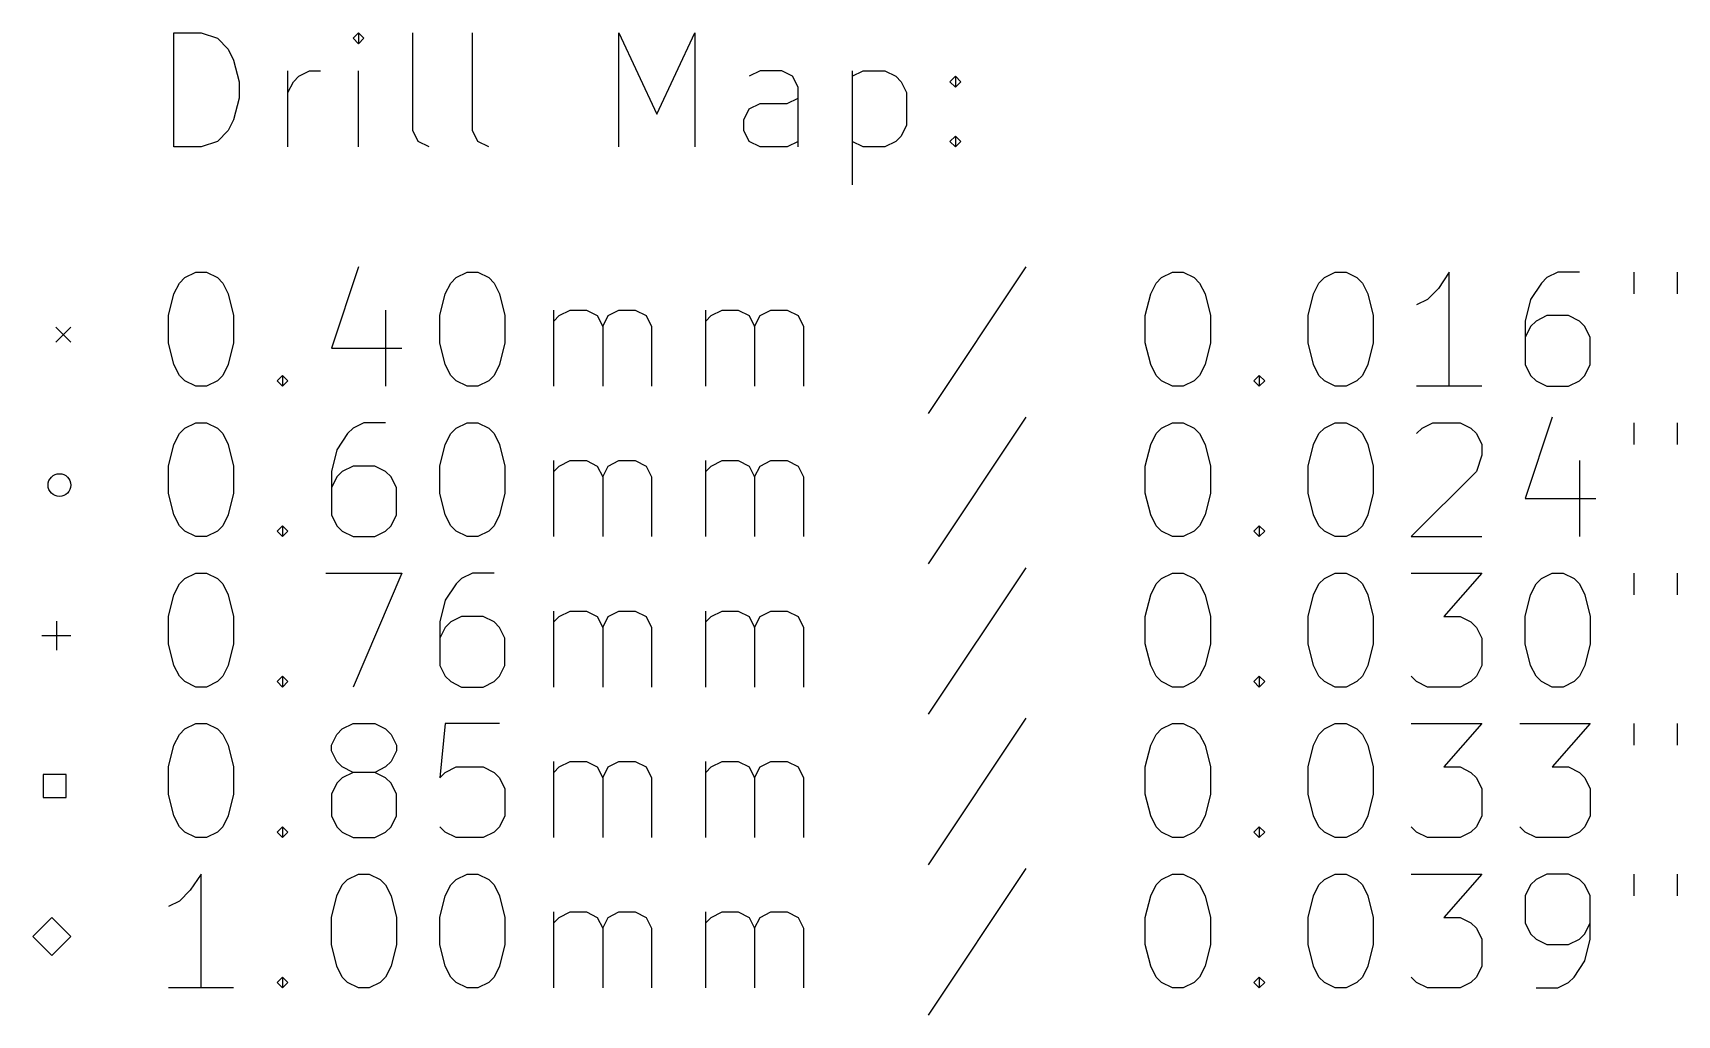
# Model space of a CAD drawing. Extents: x -1 to 215, y -141 to -2.
# Drawn here: x -1 to 42.29, y -27.51 to -1.66 of the extents above; entities that cross this region are included whole.
import ezdxf

# ---------------------------------------------------------------- set-up
doc = ezdxf.new("R2010")
doc.units = 0
doc.header["$MEASUREMENT"] = 0
doc.layers.add('BLACK', color=7, linetype='CONTINUOUS')

msp = doc.modelspace()

# ---------------------------------------------------------------- linework, layer by layer
at = {"layer": 'Black'}
for p, q in [((2.71429, -4.65714), (2.71429, -1.65714)), ((2.71429, -1.65714), (3.42857, -1.65714)), ((3.42857, -1.65714), (3.85714, -1.8)), ((7.57143, -1.65714), (7.42857, -1.8)), ((7.71429, -1.8), (7.57143, -1.65714)), ((7.57143, -1.65714), (7.57143, -1.94286)), ((9, -4.22857), (9, -1.65714)), ((10.5714, -4.22857), (10.5714, -1.65714)), ((14.4286, -4.65714), (14.4286, -1.65714)), ((14.4286, -1.65714), (15.4286, -3.8)), ((15.4286, -3.8), (16.4286, -1.65714)), ((16.4286, -1.65714), (16.4286, -4.65714)), ((3.85714, -1.8), (4.14286, -2.08571)), ((4.14286, -2.08571), (4.28571, -2.37143)), ((7.42857, -1.8), (7.57143, -1.94286)), ((7.57143, -1.94286), (7.71429, -1.8)), ((4.28571, -2.37143), (4.42857, -2.94286)), ((4.42857, -2.94286), (4.42857, -3.37143)), ((5.71429, -4.65714), (5.71429, -2.65714)), ((5.71429, -3.22857), (5.85714, -2.94286)), ((5.85714, -2.94286), (6, -2.8)), ((6, -2.8), (6.28571, -2.65714)), ((6.28571, -2.65714), (6.57143, -2.65714)), ((7.57143, -4.65714), (7.57143, -2.65714)), ((18.1429, -2.65714), (17.8571, -2.8)), ((18.7143, -2.65714), (18.1429, -2.65714)), ((19, -2.8), (18.7143, -2.65714)), ((19.1429, -3.08571), (19, -2.8)), ((20.5714, -2.65714), (20.5714, -5.65714)), ((20.5714, -2.8), (20.8571, -2.65714)), ((20.8571, -2.65714), (21.4286, -2.65714)), ((21.4286, -2.65714), (21.7143, -2.8)), ((21.7143, -2.8), (21.8571, -2.94286)), ((21.8571, -2.94286), (22, -3.22857)), ((23.1429, -2.94286), (23.2857, -2.8)), ((23.2857, -3.08571), (23.1429, -2.94286)), ((23.2857, -2.8), (23.4286, -2.94286)), ((23.2857, -2.8), (23.2857, -3.08571)), ((23.4286, -2.94286), (23.2857, -3.08571)), ((4.42857, -3.37143), (4.28571, -3.94286)), ((18.8571, -3.51429), (19.1429, -3.37143)), ((19.1429, -4.65714), (19.1429, -3.08571)), ((22, -3.22857), (22, -4.08571)), ((17.7143, -3.94286), (17.8571, -3.65714)), ((17.8571, -3.65714), (18.1429, -3.51429)), ((18.1429, -3.51429), (18.8571, -3.51429)), ((4.14286, -4.22857), (3.85714, -4.51429)), ((4.28571, -3.94286), (4.14286, -4.22857)), ((9.14286, -4.51429), (9, -4.22857)), ((10.7143, -4.51429), (10.5714, -4.22857)), ((17.7143, -4.22857), (17.7143, -3.94286)), ((17.8571, -4.51429), (17.7143, -4.22857)), ((22, -4.08571), (21.8571, -4.37143)), ((3.42857, -4.65714), (2.71429, -4.65714)), ((3.85714, -4.51429), (3.42857, -4.65714)), ((9.42857, -4.65714), (9.14286, -4.51429)), ((11, -4.65714), (10.7143, -4.51429)), ((18.1429, -4.65714), (17.8571, -4.51429)), ((18.8571, -4.65714), (18.1429, -4.65714)), ((19.1429, -4.51429), (18.8571, -4.65714)), ((20.8571, -4.65714), (20.5714, -4.51429)), ((21.4286, -4.65714), (20.8571, -4.65714)), ((21.7143, -4.51429), (21.4286, -4.65714)), ((21.8571, -4.37143), (21.7143, -4.51429)), ((23.1429, -4.51429), (23.2857, -4.37143)), ((23.2857, -4.65714), (23.1429, -4.51429)), ((23.2857, -4.37143), (23.4286, -4.51429)), ((23.2857, -4.37143), (23.2857, -4.65714)), ((23.4286, -4.51429), (23.2857, -4.65714)), ((2.85714, -8.24286), (3, -8.1)), ((3, -8.1), (3.28571, -7.95714)), ((3.28571, -7.95714), (3.57143, -7.95714)), ((3.57143, -7.95714), (3.85714, -8.1)), ((3.85714, -8.1), (4, -8.24286)), ((7.57143, -7.81429), (6.85714, -9.95714)), ((10, -8.24286), (10.1429, -8.1)), ((10.1429, -8.1), (10.4286, -7.95714)), ((10.4286, -7.95714), (10.7143, -7.95714)), ((10.7143, -7.95714), (11, -8.1)), ((11, -8.1), (11.1429, -8.24286)), ((25.1429, -7.81429), (22.5714, -11.6714)), ((28.5714, -8.24286), (28.7143, -8.1)), ((28.7143, -8.1), (29, -7.95714)), ((29, -7.95714), (29.2857, -7.95714)), ((29.2857, -7.95714), (29.5714, -8.1)), ((29.5714, -8.1), (29.7143, -8.24286)), ((32.8571, -8.24286), (33, -8.1)), ((33, -8.1), (33.2857, -7.95714)), ((33.2857, -7.95714), (33.5714, -7.95714)), ((33.5714, -7.95714), (33.8571, -8.1)), ((33.8571, -8.1), (34, -8.24286)), ((36.2857, -7.95714), (36, -8.38571)), ((36.2857, -10.9571), (36.2857, -7.95714)), ((38.8571, -8.1), (38.7143, -8.24286)), ((39.1429, -7.95714), (38.8571, -8.1)), ((39.7143, -7.95714), (39.1429, -7.95714)), ((41.1429, -7.95714), (41.1429, -8.52857)), ((42.2857, -7.95714), (42.2857, -8.52857)), ((2.57143, -9.1), (2.71429, -8.52857)), ((2.71429, -8.52857), (2.85714, -8.24286)), ((4, -8.24286), (4.14286, -8.52857)), ((4.14286, -8.52857), (4.28571, -9.1)), ((9.71429, -9.1), (9.85714, -8.52857)), ((9.85714, -8.52857), (10, -8.24286)), ((11.1429, -8.24286), (11.2857, -8.52857)), ((11.2857, -8.52857), (11.4286, -9.1)), ((28.2857, -9.1), (28.4286, -8.52857)), ((28.4286, -8.52857), (28.5714, -8.24286)), ((29.7143, -8.24286), (29.8571, -8.52857)), ((29.8571, -8.52857), (30, -9.1)), ((32.5714, -9.1), (32.7143, -8.52857)), ((32.7143, -8.52857), (32.8571, -8.24286)), ((34, -8.24286), (34.1429, -8.52857)), ((34.1429, -8.52857), (34.2857, -9.1)), ((36, -8.38571), (35.7143, -8.67143)), ((38.7143, -8.24286), (38.4286, -8.67143)), ((8.28571, -8.95714), (8.28571, -10.9571)), ((12.7143, -10.9571), (12.7143, -8.95714)), ((12.8571, -9.1), (13.1429, -8.95714)), ((13.1429, -8.95714), (13.5714, -8.95714)), ((13.5714, -8.95714), (13.8571, -9.1)), ((14.1429, -9.1), (14.4286, -8.95714)), ((14.4286, -8.95714), (14.8571, -8.95714)), ((14.8571, -8.95714), (15.1429, -9.1)), ((16.7143, -10.9571), (16.7143, -8.95714)), ((16.8571, -9.1), (17.1429, -8.95714)), ((17.1429, -8.95714), (17.5714, -8.95714)), ((17.5714, -8.95714), (17.8571, -9.1)), ((18.1429, -9.1), (18.4286, -8.95714)), ((18.4286, -8.95714), (18.8571, -8.95714)), ((18.8571, -8.95714), (19.1429, -9.1)), ((35.7143, -8.67143), (35.4286, -8.81429)), ((38.4286, -8.67143), (38.2857, -9.24286)), ((-0.4, -9.4), (0, -9.8)), ((0, -9.4), (-0.4, -9.8)), ((2.57143, -9.81429), (2.57143, -9.1)), ((4.28571, -9.1), (4.28571, -9.81429)), ((9.71429, -9.81429), (9.71429, -9.1)), ((11.4286, -9.1), (11.4286, -9.81429)), ((12.7143, -9.24286), (12.8571, -9.1)), ((13.8571, -9.1), (14, -9.38571)), ((14, -9.38571), (14.1429, -9.1)), ((14, -9.38571), (14, -10.9571)), ((15.1429, -9.1), (15.2857, -9.38571)), ((15.2857, -9.38571), (15.2857, -10.9571)), ((16.7143, -9.24286), (16.8571, -9.1)), ((17.8571, -9.1), (18, -9.38571)), ((18, -9.38571), (18.1429, -9.1)), ((18, -9.38571), (18, -10.9571)), ((19.1429, -9.1), (19.2857, -9.38571)), ((19.2857, -9.38571), (19.2857, -10.9571)), ((28.2857, -9.81429), (28.2857, -9.1)), ((30, -9.1), (30, -9.81429)), ((32.5714, -9.81429), (32.5714, -9.1)), ((34.2857, -9.1), (34.2857, -9.81429)), ((38.2857, -9.24286), (38.2857, -10.3857)), ((38.4286, -9.38571), (38.2857, -9.67143)), ((38.5714, -9.24286), (38.4286, -9.38571)), ((38.8571, -9.1), (38.5714, -9.24286)), ((39.4286, -9.1), (38.8571, -9.1)), ((39.7143, -9.24286), (39.4286, -9.1)), ((39.8571, -9.38571), (39.7143, -9.24286)), ((40, -9.67143), (39.8571, -9.38571)), ((2.71429, -10.3857), (2.57143, -9.81429)), ((4.28571, -9.81429), (4.14286, -10.3857)), ((9.85714, -10.3857), (9.71429, -9.81429)), ((11.4286, -9.81429), (11.2857, -10.3857)), ((28.4286, -10.3857), (28.2857, -9.81429)), ((30, -9.81429), (29.8571, -10.3857)), ((32.7143, -10.3857), (32.5714, -9.81429)), ((34.2857, -9.81429), (34.1429, -10.3857)), ((40, -10.3857), (40, -9.67143)), ((2.85714, -10.6714), (2.71429, -10.3857)), ((4.14286, -10.3857), (4, -10.6714)), ((6.85714, -9.95714), (8.71429, -9.95714)), ((10, -10.6714), (9.85714, -10.3857)), ((11.2857, -10.3857), (11.1429, -10.6714)), ((28.5714, -10.6714), (28.4286, -10.3857)), ((29.8571, -10.3857), (29.7143, -10.6714)), ((32.8571, -10.6714), (32.7143, -10.3857)), ((34.1429, -10.3857), (34, -10.6714)), ((38.2857, -10.3857), (38.4286, -10.6714)), ((39.8571, -10.6714), (40, -10.3857)), ((3, -10.8143), (2.85714, -10.6714)), ((3.28571, -10.9571), (3, -10.8143)), ((3.85714, -10.8143), (3.57143, -10.9571)), ((4, -10.6714), (3.85714, -10.8143)), ((5.42857, -10.8143), (5.57143, -10.6714)), ((5.57143, -10.9571), (5.42857, -10.8143)), ((5.57143, -10.6714), (5.71429, -10.8143)), ((5.57143, -10.6714), (5.57143, -10.9571)), ((5.71429, -10.8143), (5.57143, -10.9571)), ((10.1429, -10.8143), (10, -10.6714)), ((10.4286, -10.9571), (10.1429, -10.8143)), ((11, -10.8143), (10.7143, -10.9571)), ((11.1429, -10.6714), (11, -10.8143)), ((28.7143, -10.8143), (28.5714, -10.6714)), ((29, -10.9571), (28.7143, -10.8143)), ((29.5714, -10.8143), (29.2857, -10.9571)), ((29.7143, -10.6714), (29.5714, -10.8143)), ((31.1429, -10.8143), (31.2857, -10.6714)), ((31.2857, -10.9571), (31.1429, -10.8143)), ((31.2857, -10.6714), (31.4286, -10.8143)), ((31.2857, -10.6714), (31.2857, -10.9571)), ((31.4286, -10.8143), (31.2857, -10.9571)), ((33, -10.8143), (32.8571, -10.6714)), ((33.2857, -10.9571), (33, -10.8143)), ((33.8571, -10.8143), (33.5714, -10.9571)), ((34, -10.6714), (33.8571, -10.8143)), ((38.4286, -10.6714), (38.5714, -10.8143)), ((38.5714, -10.8143), (38.8571, -10.9571)), ((39.4286, -10.9571), (39.7143, -10.8143)), ((39.7143, -10.8143), (39.8571, -10.6714)), ((3.57143, -10.9571), (3.28571, -10.9571)), ((10.7143, -10.9571), (10.4286, -10.9571)), ((29.2857, -10.9571), (29, -10.9571)), ((33.5714, -10.9571), (33.2857, -10.9571)), ((37.1429, -10.9571), (35.4286, -10.9571)), ((38.8571, -10.9571), (39.4286, -10.9571)), ((2.85714, -12.2029), (3, -12.06)), ((3, -12.06), (3.28571, -11.9171)), ((3.28571, -11.9171), (3.57143, -11.9171)), ((3.57143, -11.9171), (3.85714, -12.06)), ((3.85714, -12.06), (4, -12.2029)), ((7.42857, -12.06), (7.28571, -12.2029)), ((7.71428, -11.9171), (7.42857, -12.06)), ((8.28571, -11.9171), (7.71428, -11.9171)), ((10, -12.2029), (10.1429, -12.06)), ((10.1429, -12.06), (10.4286, -11.9171)), ((10.4286, -11.9171), (10.7143, -11.9171)), ((10.7143, -11.9171), (11, -12.06)), ((11, -12.06), (11.1429, -12.2029)), ((25.1429, -11.7743), (22.5714, -15.6314)), ((28.5714, -12.2029), (28.7143, -12.06)), ((28.7143, -12.06), (29, -11.9171)), ((29, -11.9171), (29.2857, -11.9171)), ((29.2857, -11.9171), (29.5714, -12.06)), ((29.5714, -12.06), (29.7143, -12.2029)), ((32.8571, -12.2029), (33, -12.06)), ((33, -12.06), (33.2857, -11.9171)), ((33.2857, -11.9171), (33.5714, -11.9171)), ((33.5714, -11.9171), (33.8571, -12.06)), ((33.8571, -12.06), (34, -12.2029)), ((35.4286, -12.2029), (35.5714, -12.06)), ((35.5714, -12.06), (35.8571, -11.9171)), ((35.8571, -11.9171), (36.5714, -11.9171)), ((36.5714, -11.9171), (36.8571, -12.06)), ((36.8571, -12.06), (37, -12.2029)), ((39, -11.7743), (38.2857, -13.9171)), ((41.1429, -11.9171), (41.1429, -12.4886)), ((42.2857, -11.9171), (42.2857, -12.4886)), ((2.57143, -13.06), (2.71429, -12.4886)), ((2.71429, -12.4886), (2.85714, -12.2029)), ((4, -12.2029), (4.14286, -12.4886)), ((4.14286, -12.4886), (4.28571, -13.06)), ((7.28571, -12.2029), (7, -12.6314)), ((9.71429, -13.06), (9.85714, -12.4886)), ((9.85714, -12.4886), (10, -12.2029)), ((11.1429, -12.2029), (11.2857, -12.4886)), ((11.2857, -12.4886), (11.4286, -13.06)), ((28.2857, -13.06), (28.4286, -12.4886)), ((28.4286, -12.4886), (28.5714, -12.2029)), ((29.7143, -12.2029), (29.8571, -12.4886)), ((29.8571, -12.4886), (30, -13.06)), ((32.5714, -13.06), (32.7143, -12.4886)), ((32.7143, -12.4886), (32.8571, -12.2029)), ((34, -12.2029), (34.1429, -12.4886)), ((34.1429, -12.4886), (34.2857, -13.06)), ((37, -12.2029), (37.1429, -12.4886)), ((37.1429, -12.4886), (37.1429, -12.7743)), ((7, -12.6314), (6.85714, -13.2029)), ((12.7143, -14.9171), (12.7143, -12.9171)), ((12.8571, -13.06), (13.1429, -12.9171)), ((13.1429, -12.9171), (13.5714, -12.9171)), ((13.5714, -12.9171), (13.8571, -13.06)), ((14.1429, -13.06), (14.4286, -12.9171)), ((14.4286, -12.9171), (14.8571, -12.9171)), ((14.8571, -12.9171), (15.1429, -13.06)), ((16.7143, -14.9171), (16.7143, -12.9171)), ((16.8571, -13.06), (17.1429, -12.9171)), ((17.1429, -12.9171), (17.5714, -12.9171)), ((17.5714, -12.9171), (17.8571, -13.06)), ((18.1429, -13.06), (18.4286, -12.9171)), ((18.4286, -12.9171), (18.8571, -12.9171)), ((18.8571, -12.9171), (19.1429, -13.06)), ((37.1429, -12.7743), (37, -13.2029)), ((39.7143, -12.9171), (39.7143, -14.9171)), ((2.57143, -13.7743), (2.57143, -13.06)), ((4.28571, -13.06), (4.28571, -13.7743)), ((6.85714, -13.2029), (6.85714, -14.3457)), ((7, -13.3457), (6.85714, -13.6314)), ((7.14286, -13.2029), (7, -13.3457)), ((7.42857, -13.06), (7.14286, -13.2029)), ((8, -13.06), (7.42857, -13.06)), ((8.28571, -13.2029), (8, -13.06)), ((8.42857, -13.3457), (8.28571, -13.2029)), ((8.57143, -13.6314), (8.42857, -13.3457)), ((9.71429, -13.7743), (9.71429, -13.06)), ((11.4286, -13.06), (11.4286, -13.7743)), ((12.7143, -13.2029), (12.8571, -13.06)), ((13.8571, -13.06), (14, -13.3457)), ((14, -13.3457), (14.1429, -13.06)), ((14, -13.3457), (14, -14.9171)), ((15.1429, -13.06), (15.2857, -13.3457)), ((15.2857, -13.3457), (15.2857, -14.9171)), ((16.7143, -13.2029), (16.8571, -13.06)), ((17.8571, -13.06), (18, -13.3457)), ((18, -13.3457), (18.1429, -13.06)), ((18, -13.3457), (18, -14.9171)), ((19.1429, -13.06), (19.2857, -13.3457)), ((19.2857, -13.3457), (19.2857, -14.9171)), ((28.2857, -13.7743), (28.2857, -13.06)), ((30, -13.06), (30, -13.7743)), ((32.5714, -13.7743), (32.5714, -13.06)), ((34.2857, -13.06), (34.2857, -13.7743)), ((37, -13.2029), (35.2857, -14.9171)), ((2.71429, -14.3457), (2.57143, -13.7743)), ((4.28571, -13.7743), (4.14286, -14.3457)), ((8.57143, -14.3457), (8.57143, -13.6314)), ((9.85714, -14.3457), (9.71429, -13.7743)), ((11.4286, -13.7743), (11.2857, -14.3457)), ((28.4286, -14.3457), (28.2857, -13.7743)), ((30, -13.7743), (29.8571, -14.3457)), ((32.7143, -14.3457), (32.5714, -13.7743)), ((34.2857, -13.7743), (34.1429, -14.3457)), ((38.2857, -13.9171), (40.1429, -13.9171)), ((2.85714, -14.6314), (2.71429, -14.3457)), ((3, -14.7743), (2.85714, -14.6314)), ((4, -14.6314), (3.85714, -14.7743)), ((4.14286, -14.3457), (4, -14.6314)), ((5.42857, -14.7743), (5.57143, -14.6314)), ((5.57143, -14.6314), (5.71429, -14.7743)), ((5.57143, -14.6314), (5.57143, -14.9171)), ((6.85714, -14.3457), (7, -14.6314)), ((7, -14.6314), (7.14286, -14.7743)), ((8.28571, -14.7743), (8.42857, -14.6314)), ((8.42857, -14.6314), (8.57143, -14.3457)), ((10, -14.6314), (9.85714, -14.3457)), ((10.1429, -14.7743), (10, -14.6314)), ((11.1429, -14.6314), (11, -14.7743)), ((11.2857, -14.3457), (11.1429, -14.6314)), ((28.5714, -14.6314), (28.4286, -14.3457)), ((28.7143, -14.7743), (28.5714, -14.6314)), ((29.7143, -14.6314), (29.5714, -14.7743)), ((29.8571, -14.3457), (29.7143, -14.6314)), ((31.1429, -14.7743), (31.2857, -14.6314)), ((31.2857, -14.6314), (31.4286, -14.7743)), ((31.2857, -14.6314), (31.2857, -14.9171)), ((32.8571, -14.6314), (32.7143, -14.3457)), ((33, -14.7743), (32.8571, -14.6314)), ((34, -14.6314), (33.8571, -14.7743)), ((34.1429, -14.3457), (34, -14.6314)), ((3.28571, -14.9171), (3, -14.7743)), ((3.57143, -14.9171), (3.28571, -14.9171)), ((3.85714, -14.7743), (3.57143, -14.9171)), ((5.57143, -14.9171), (5.42857, -14.7743)), ((5.71429, -14.7743), (5.57143, -14.9171)), ((7.14286, -14.7743), (7.42857, -14.9171)), ((7.42857, -14.9171), (8, -14.9171)), ((8, -14.9171), (8.28571, -14.7743)), ((10.4286, -14.9171), (10.1429, -14.7743)), ((10.7143, -14.9171), (10.4286, -14.9171)), ((11, -14.7743), (10.7143, -14.9171)), ((29, -14.9171), (28.7143, -14.7743)), ((29.2857, -14.9171), (29, -14.9171)), ((29.5714, -14.7743), (29.2857, -14.9171)), ((31.2857, -14.9171), (31.1429, -14.7743)), ((31.4286, -14.7743), (31.2857, -14.9171)), ((33.2857, -14.9171), (33, -14.7743)), ((33.5714, -14.9171), (33.2857, -14.9171)), ((33.8571, -14.7743), (33.5714, -14.9171)), ((35.2857, -14.9171), (37.1429, -14.9171)), ((3, -16.02), (3.28571, -15.8771)), ((3.28571, -15.8771), (3.57143, -15.8771)), ((3.57143, -15.8771), (3.85714, -16.02)), ((6.71428, -15.8771), (8.71429, -15.8771)), ((8.71429, -15.8771), (7.42857, -18.8771)), ((10.5714, -15.8771), (10.2857, -16.02)), ((11.1429, -15.8771), (10.5714, -15.8771)), ((25.1429, -15.7343), (22.5714, -19.5914)), ((28.7143, -16.02), (29, -15.8771)), ((29, -15.8771), (29.2857, -15.8771)), ((29.2857, -15.8771), (29.5714, -16.02)), ((33, -16.02), (33.2857, -15.8771)), ((33.2857, -15.8771), (33.5714, -15.8771)), ((33.5714, -15.8771), (33.8571, -16.02)), ((35.2857, -15.8771), (37.1429, -15.8771)), ((37.1429, -15.8771), (36.1429, -17.02)), ((38.7143, -16.02), (39, -15.8771)), ((39, -15.8771), (39.2857, -15.8771)), ((39.2857, -15.8771), (39.5714, -16.02)), ((41.1429, -15.8771), (41.1429, -16.4486)), ((42.2857, -15.8771), (42.2857, -16.4486)), ((2.71429, -16.4486), (2.85714, -16.1629)), ((2.85714, -16.1629), (3, -16.02)), ((3.85714, -16.02), (4, -16.1629)), ((4, -16.1629), (4.14286, -16.4486)), ((10.1429, -16.1629), (9.85714, -16.5914)), ((10.2857, -16.02), (10.1429, -16.1629)), ((28.4286, -16.4486), (28.5714, -16.1629)), ((28.5714, -16.1629), (28.7143, -16.02)), ((29.5714, -16.02), (29.7143, -16.1629)), ((29.7143, -16.1629), (29.8571, -16.4486)), ((32.7143, -16.4486), (32.8571, -16.1629)), ((32.8571, -16.1629), (33, -16.02)), ((33.8571, -16.02), (34, -16.1629)), ((34, -16.1629), (34.1429, -16.4486)), ((38.4286, -16.4486), (38.5714, -16.1629)), ((38.5714, -16.1629), (38.7143, -16.02)), ((39.5714, -16.02), (39.7143, -16.1629)), ((39.7143, -16.1629), (39.8571, -16.4486)), ((2.57143, -17.02), (2.71429, -16.4486)), ((4.14286, -16.4486), (4.28571, -17.02)), ((9.85714, -16.5914), (9.71429, -17.1629)), ((12.7143, -18.8771), (12.7143, -16.8771)), ((12.8571, -17.02), (13.1429, -16.8771)), ((13.1429, -16.8771), (13.5714, -16.8771)), ((13.5714, -16.8771), (13.8571, -17.02)), ((14.1429, -17.02), (14.4286, -16.8771)), ((14.4286, -16.8771), (14.8571, -16.8771)), ((14.8571, -16.8771), (15.1429, -17.02)), ((16.7143, -18.8771), (16.7143, -16.8771)), ((16.8571, -17.02), (17.1429, -16.8771)), ((17.1429, -16.8771), (17.5714, -16.8771)), ((17.5714, -16.8771), (17.8571, -17.02)), ((18.1429, -17.02), (18.4286, -16.8771)), ((18.4286, -16.8771), (18.8571, -16.8771)), ((18.8571, -16.8771), (19.1429, -17.02)), ((28.2857, -17.02), (28.4286, -16.4486)), ((29.8571, -16.4486), (30, -17.02)), ((32.5714, -17.02), (32.7143, -16.4486)), ((34.1429, -16.4486), (34.2857, -17.02)), ((38.2857, -17.02), (38.4286, -16.4486)), ((39.8571, -16.4486), (40, -17.02)), ((-0.381, -17.139), (-0.381, -17.901)), ((2.57143, -17.7343), (2.57143, -17.02)), ((4.28571, -17.02), (4.28571, -17.7343)), ((9.71429, -17.1629), (9.71429, -18.3057)), ((9.85714, -17.3057), (9.71429, -17.5914)), ((10, -17.1629), (9.85714, -17.3057)), ((10.2857, -17.02), (10, -17.1629)), ((10.8571, -17.02), (10.2857, -17.02)), ((11.1429, -17.1629), (10.8571, -17.02)), ((11.2857, -17.3057), (11.1429, -17.1629)), ((11.4286, -17.5914), (11.2857, -17.3057)), ((12.7143, -17.1629), (12.8571, -17.02)), ((13.8571, -17.02), (14, -17.3057)), ((14, -17.3057), (14.1429, -17.02)), ((14, -17.3057), (14, -18.8771)), ((15.1429, -17.02), (15.2857, -17.3057)), ((15.2857, -17.3057), (15.2857, -18.8771)), ((16.7143, -17.1629), (16.8571, -17.02)), ((17.8571, -17.02), (18, -17.3057)), ((18, -17.3057), (18.1429, -17.02)), ((18, -17.3057), (18, -18.8771)), ((19.1429, -17.02), (19.2857, -17.3057)), ((19.2857, -17.3057), (19.2857, -18.8771)), ((28.2857, -17.7343), (28.2857, -17.02)), ((30, -17.02), (30, -17.7343)), ((32.5714, -17.7343), (32.5714, -17.02)), ((34.2857, -17.02), (34.2857, -17.7343)), ((36.1429, -17.02), (36.5714, -17.02)), ((36.5714, -17.02), (36.8571, -17.1629)), ((36.8571, -17.1629), (37, -17.3057)), ((37, -17.3057), (37.1429, -17.5914)), ((38.2857, -17.7343), (38.2857, -17.02)), ((40, -17.02), (40, -17.7343)), ((-0.762, -17.52), (0, -17.52)), ((2.71429, -18.3057), (2.57143, -17.7343)), ((4.28571, -17.7343), (4.14286, -18.3057)), ((11.4286, -18.3057), (11.4286, -17.5914)), ((28.4286, -18.3057), (28.2857, -17.7343)), ((30, -17.7343), (29.8571, -18.3057)), ((32.7143, -18.3057), (32.5714, -17.7343)), ((34.2857, -17.7343), (34.1429, -18.3057)), ((37.1429, -17.5914), (37.1429, -18.3057)), ((38.4286, -18.3057), (38.2857, -17.7343)), ((40, -17.7343), (39.8571, -18.3057)), ((2.85714, -18.5914), (2.71429, -18.3057)), ((3, -18.7343), (2.85714, -18.5914)), ((4, -18.5914), (3.85714, -18.7343)), ((4.14286, -18.3057), (4, -18.5914)), ((5.42857, -18.7343), (5.57143, -18.5914)), ((5.57143, -18.5914), (5.71429, -18.7343)), ((5.57143, -18.5914), (5.57143, -18.8771)), ((9.71429, -18.3057), (9.85714, -18.5914)), ((9.85714, -18.5914), (10, -18.7343)), ((11.1429, -18.7343), (11.2857, -18.5914)), ((11.2857, -18.5914), (11.4286, -18.3057)), ((28.5714, -18.5914), (28.4286, -18.3057)), ((28.7143, -18.7343), (28.5714, -18.5914)), ((29.7143, -18.5914), (29.5714, -18.7343)), ((29.8571, -18.3057), (29.7143, -18.5914)), ((31.1429, -18.7343), (31.2857, -18.5914)), ((31.2857, -18.5914), (31.4286, -18.7343)), ((31.2857, -18.5914), (31.2857, -18.8771)), ((32.8571, -18.5914), (32.7143, -18.3057)), ((33, -18.7343), (32.8571, -18.5914)), ((34, -18.5914), (33.8571, -18.7343)), ((34.1429, -18.3057), (34, -18.5914)), ((35.4286, -18.7343), (35.2857, -18.5914)), ((37, -18.5914), (36.8571, -18.7343)), ((37.1429, -18.3057), (37, -18.5914)), ((38.5714, -18.5914), (38.4286, -18.3057)), ((38.7143, -18.7343), (38.5714, -18.5914)), ((39.7143, -18.5914), (39.5714, -18.7343)), ((39.8571, -18.3057), (39.7143, -18.5914)), ((3.28571, -18.8771), (3, -18.7343)), ((3.57143, -18.8771), (3.28571, -18.8771)), ((3.85714, -18.7343), (3.57143, -18.8771)), ((5.57143, -18.8771), (5.42857, -18.7343)), ((5.71429, -18.7343), (5.57143, -18.8771)), ((10, -18.7343), (10.2857, -18.8771)), ((10.2857, -18.8771), (10.8571, -18.8771)), ((10.8571, -18.8771), (11.1429, -18.7343)), ((29, -18.8771), (28.7143, -18.7343)), ((29.2857, -18.8771), (29, -18.8771)), ((29.5714, -18.7343), (29.2857, -18.8771)), ((31.2857, -18.8771), (31.1429, -18.7343)), ((31.4286, -18.7343), (31.2857, -18.8771)), ((33.2857, -18.8771), (33, -18.7343)), ((33.5714, -18.8771), (33.2857, -18.8771)), ((33.8571, -18.7343), (33.5714, -18.8771)), ((35.7143, -18.8771), (35.4286, -18.7343)), ((36.5714, -18.8771), (35.7143, -18.8771)), ((36.8571, -18.7343), (36.5714, -18.8771)), ((39, -18.8771), (38.7143, -18.7343)), ((39.2857, -18.8771), (39, -18.8771)), ((39.5714, -18.7343), (39.2857, -18.8771)), ((3, -19.98), (3.28571, -19.8371)), ((3.28571, -19.8371), (3.57143, -19.8371)), ((3.57143, -19.8371), (3.85714, -19.98)), ((7.14286, -19.98), (7.42857, -19.8371)), ((7.42857, -19.8371), (8, -19.8371)), ((8, -19.8371), (8.28571, -19.98)), ((9.85714, -19.8371), (9.71429, -21.2657)), ((11.2857, -19.8371), (9.85714, -19.8371)), ((25.1429, -19.6943), (22.5714, -23.5514)), ((28.7143, -19.98), (29, -19.8371)), ((29, -19.8371), (29.2857, -19.8371)), ((29.2857, -19.8371), (29.5714, -19.98)), ((33, -19.98), (33.2857, -19.8371)), ((33.2857, -19.8371), (33.5714, -19.8371)), ((33.5714, -19.8371), (33.8571, -19.98)), ((35.2857, -19.8371), (37.1429, -19.8371)), ((37.1429, -19.8371), (36.1429, -20.98)), ((38.1429, -19.8371), (40, -19.8371)), ((40, -19.8371), (39, -20.98)), ((41.1429, -19.8371), (41.1429, -20.4086)), ((42.2857, -19.8371), (42.2857, -20.4086)), ((2.71429, -20.4086), (2.85714, -20.1229)), ((2.85714, -20.1229), (3, -19.98)), ((3.85714, -19.98), (4, -20.1229)), ((4, -20.1229), (4.14286, -20.4086)), ((6.85714, -20.4086), (7, -20.1229)), ((7, -20.1229), (7.14286, -19.98)), ((8.28571, -19.98), (8.42857, -20.1229)), ((8.42857, -20.1229), (8.57143, -20.4086)), ((28.4286, -20.4086), (28.5714, -20.1229)), ((28.5714, -20.1229), (28.7143, -19.98)), ((29.5714, -19.98), (29.7143, -20.1229)), ((29.7143, -20.1229), (29.8571, -20.4086)), ((32.7143, -20.4086), (32.8571, -20.1229)), ((32.8571, -20.1229), (33, -19.98)), ((33.8571, -19.98), (34, -20.1229)), ((34, -20.1229), (34.1429, -20.4086)), ((2.57143, -20.98), (2.71429, -20.4086)), ((4.14286, -20.4086), (4.28571, -20.98)), ((6.85714, -20.5514), (6.85714, -20.4086)), ((7, -20.8371), (6.85714, -20.5514)), ((8.57143, -20.5514), (8.42857, -20.8371)), ((8.57143, -20.4086), (8.57143, -20.5514)), ((28.2857, -20.98), (28.4286, -20.4086)), ((29.8571, -20.4086), (30, -20.98)), ((32.5714, -20.98), (32.7143, -20.4086)), ((34.1429, -20.4086), (34.2857, -20.98)), ((-0.12448, -21.1795), (-0.72552, -21.1795)), ((-0.72552, -21.1795), (-0.72552, -21.7805)), ((-0.12448, -21.7805), (-0.12448, -21.1795)), ((2.57143, -21.6943), (2.57143, -20.98)), ((4.28571, -20.98), (4.28571, -21.6943)), ((7.14286, -20.98), (7, -20.8371)), ((7.42857, -21.1229), (7.14286, -20.98)), ((7.42857, -21.1229), (7.14286, -21.2657)), ((8, -21.1229), (7.42857, -21.1229)), ((8.28571, -20.98), (8, -21.1229)), ((8.28571, -21.2657), (8, -21.1229)), ((8.42857, -20.8371), (8.28571, -20.98)), ((9.71429, -21.2657), (9.85714, -21.1229)), ((9.85714, -21.1229), (10.1429, -20.98)), ((10.1429, -20.98), (10.8571, -20.98)), ((10.8571, -20.98), (11.1429, -21.1229)), ((11.1429, -21.1229), (11.2857, -21.2657)), ((12.7143, -22.8371), (12.7143, -20.8371)), ((12.7143, -21.1229), (12.8571, -20.98)), ((12.8571, -20.98), (13.1429, -20.8371)), ((13.1429, -20.8371), (13.5714, -20.8371)), ((13.5714, -20.8371), (13.8571, -20.98)), ((13.8571, -20.98), (14, -21.2657)), ((14, -21.2657), (14.1429, -20.98)), ((14.1429, -20.98), (14.4286, -20.8371)), ((14.4286, -20.8371), (14.8571, -20.8371)), ((14.8571, -20.8371), (15.1429, -20.98)), ((15.1429, -20.98), (15.2857, -21.2657)), ((16.7143, -22.8371), (16.7143, -20.8371)), ((16.7143, -21.1229), (16.8571, -20.98)), ((16.8571, -20.98), (17.1429, -20.8371)), ((17.1429, -20.8371), (17.5714, -20.8371)), ((17.5714, -20.8371), (17.8571, -20.98)), ((17.8571, -20.98), (18, -21.2657)), ((18, -21.2657), (18.1429, -20.98)), ((18.1429, -20.98), (18.4286, -20.8371)), ((18.4286, -20.8371), (18.8571, -20.8371)), ((18.8571, -20.8371), (19.1429, -20.98)), ((19.1429, -20.98), (19.2857, -21.2657)), ((28.2857, -21.6943), (28.2857, -20.98)), ((30, -20.98), (30, -21.6943)), ((32.5714, -21.6943), (32.5714, -20.98)), ((34.2857, -20.98), (34.2857, -21.6943)), ((36.1429, -20.98), (36.5714, -20.98)), ((36.5714, -20.98), (36.8571, -21.1229)), ((36.8571, -21.1229), (37, -21.2657)), ((39, -20.98), (39.4286, -20.98)), ((39.4286, -20.98), (39.7143, -21.1229)), ((39.7143, -21.1229), (39.8571, -21.2657)), ((7, -21.4086), (6.85714, -21.6943)), ((7.14286, -21.2657), (7, -21.4086)), ((8.42857, -21.4086), (8.28571, -21.2657)), ((8.57143, -21.6943), (8.42857, -21.4086)), ((11.2857, -21.2657), (11.4286, -21.5514)), ((11.4286, -21.5514), (11.4286, -22.2657)), ((14, -21.2657), (14, -22.8371)), ((15.2857, -21.2657), (15.2857, -22.8371)), ((18, -21.2657), (18, -22.8371)), ((19.2857, -21.2657), (19.2857, -22.8371)), ((37, -21.2657), (37.1429, -21.5514)), ((37.1429, -21.5514), (37.1429, -22.2657)), ((39.8571, -21.2657), (40, -21.5514)), ((40, -21.5514), (40, -22.2657)), ((-0.72552, -21.7805), (-0.12448, -21.7805)), ((2.71429, -22.2657), (2.57143, -21.6943)), ((4.28571, -21.6943), (4.14286, -22.2657)), ((6.85714, -21.6943), (6.85714, -22.2657)), ((8.57143, -22.2657), (8.57143, -21.6943)), ((28.4286, -22.2657), (28.2857, -21.6943)), ((30, -21.6943), (29.8571, -22.2657)), ((32.7143, -22.2657), (32.5714, -21.6943)), ((34.2857, -21.6943), (34.1429, -22.2657)), ((2.85714, -22.5514), (2.71429, -22.2657)), ((4.14286, -22.2657), (4, -22.5514)), ((6.85714, -22.2657), (7, -22.5514)), ((8.42857, -22.5514), (8.57143, -22.2657)), ((11.4286, -22.2657), (11.2857, -22.5514)), ((28.5714, -22.5514), (28.4286, -22.2657)), ((29.8571, -22.2657), (29.7143, -22.5514)), ((32.8571, -22.5514), (32.7143, -22.2657)), ((34.1429, -22.2657), (34, -22.5514)), ((37.1429, -22.2657), (37, -22.5514)), ((40, -22.2657), (39.8571, -22.5514)), ((3, -22.6943), (2.85714, -22.5514)), ((3.28571, -22.8371), (3, -22.6943)), ((3.57143, -22.8371), (3.28571, -22.8371)), ((3.85714, -22.6943), (3.57143, -22.8371)), ((4, -22.5514), (3.85714, -22.6943)), ((5.42857, -22.6943), (5.57143, -22.5514)), ((5.57143, -22.8371), (5.42857, -22.6943)), ((5.57143, -22.5514), (5.71429, -22.6943)), ((5.57143, -22.5514), (5.57143, -22.8371)), ((5.71429, -22.6943), (5.57143, -22.8371)), ((7, -22.5514), (7.14286, -22.6943)), ((7.14286, -22.6943), (7.42857, -22.8371)), ((7.42857, -22.8371), (8, -22.8371)), ((8, -22.8371), (8.28571, -22.6943)), ((8.28571, -22.6943), (8.42857, -22.5514)), ((9.85714, -22.6943), (9.71429, -22.5514)), ((10.1429, -22.8371), (9.85714, -22.6943)), ((10.8571, -22.8371), (10.1429, -22.8371)), ((11.1429, -22.6943), (10.8571, -22.8371)), ((11.2857, -22.5514), (11.1429, -22.6943)), ((28.7143, -22.6943), (28.5714, -22.5514)), ((29, -22.8371), (28.7143, -22.6943)), ((29.2857, -22.8371), (29, -22.8371)), ((29.5714, -22.6943), (29.2857, -22.8371)), ((29.7143, -22.5514), (29.5714, -22.6943)), ((31.1429, -22.6943), (31.2857, -22.5514)), ((31.2857, -22.8371), (31.1429, -22.6943)), ((31.2857, -22.5514), (31.4286, -22.6943)), ((31.2857, -22.5514), (31.2857, -22.8371)), ((31.4286, -22.6943), (31.2857, -22.8371)), ((33, -22.6943), (32.8571, -22.5514)), ((33.2857, -22.8371), (33, -22.6943)), ((33.5714, -22.8371), (33.2857, -22.8371)), ((33.8571, -22.6943), (33.5714, -22.8371)), ((34, -22.5514), (33.8571, -22.6943)), ((35.4286, -22.6943), (35.2857, -22.5514)), ((35.7143, -22.8371), (35.4286, -22.6943)), ((36.5714, -22.8371), (35.7143, -22.8371)), ((36.8571, -22.6943), (36.5714, -22.8371)), ((37, -22.5514), (36.8571, -22.6943)), ((38.2857, -22.6943), (38.1429, -22.5514)), ((38.5714, -22.8371), (38.2857, -22.6943)), ((39.4286, -22.8371), (38.5714, -22.8371)), ((39.7143, -22.6943), (39.4286, -22.8371)), ((39.8571, -22.5514), (39.7143, -22.6943)), ((3.42857, -23.7971), (3.14286, -24.2257)), ((3.42857, -26.7971), (3.42857, -23.7971)), ((7.28571, -23.94), (7.57143, -23.7971)), ((7.57143, -23.7971), (7.85714, -23.7971)), ((7.85714, -23.7971), (8.14286, -23.94)), ((10.1429, -23.94), (10.4286, -23.7971)), ((10.4286, -23.7971), (10.7143, -23.7971)), ((10.7143, -23.7971), (11, -23.94)), ((25.1429, -23.6543), (22.5714, -27.5114)), ((28.7143, -23.94), (29, -23.7971)), ((29, -23.7971), (29.2857, -23.7971)), ((29.2857, -23.7971), (29.5714, -23.94)), ((33, -23.94), (33.2857, -23.7971)), ((33.2857, -23.7971), (33.5714, -23.7971)), ((33.5714, -23.7971), (33.8571, -23.94)), ((35.2857, -23.7971), (37.1429, -23.7971)), ((37.1429, -23.7971), (36.1429, -24.94)), ((38.8571, -23.7971), (38.5714, -23.94)), ((39.4286, -23.7971), (38.8571, -23.7971)), ((39.7143, -23.94), (39.4286, -23.7971)), ((41.1429, -23.7971), (41.1429, -24.3686)), ((42.2857, -23.7971), (42.2857, -24.3686)), ((3.14286, -24.2257), (2.85714, -24.5114)), ((7, -24.3686), (7.14286, -24.0829)), ((7.14286, -24.0829), (7.28571, -23.94)), ((8.14286, -23.94), (8.28571, -24.0829)), ((8.28571, -24.0829), (8.42857, -24.3686)), ((9.85714, -24.3686), (10, -24.0829)), ((10, -24.0829), (10.1429, -23.94)), ((11, -23.94), (11.1429, -24.0829)), ((11.1429, -24.0829), (11.2857, -24.3686)), ((28.4286, -24.3686), (28.5714, -24.0829)), ((28.5714, -24.0829), (28.7143, -23.94)), ((29.5714, -23.94), (29.7143, -24.0829)), ((29.7143, -24.0829), (29.8571, -24.3686)), ((32.7143, -24.3686), (32.8571, -24.0829)), ((32.8571, -24.0829), (33, -23.94)), ((33.8571, -23.94), (34, -24.0829)), ((34, -24.0829), (34.1429, -24.3686)), ((38.4286, -24.0829), (38.2857, -24.3686)), ((38.5714, -23.94), (38.4286, -24.0829)), ((39.8571, -24.0829), (39.7143, -23.94)), ((40, -24.3686), (39.8571, -24.0829)), ((2.85714, -24.5114), (2.57143, -24.6543)), ((6.85714, -24.94), (7, -24.3686)), ((8.42857, -24.3686), (8.57143, -24.94)), ((9.71429, -24.94), (9.85714, -24.3686)), ((11.2857, -24.3686), (11.4286, -24.94)), ((28.2857, -24.94), (28.4286, -24.3686)), ((29.8571, -24.3686), (30, -24.94)), ((32.5714, -24.94), (32.7143, -24.3686)), ((34.1429, -24.3686), (34.2857, -24.94)), ((38.2857, -24.3686), (38.2857, -25.0829)), ((40, -25.5114), (40, -24.3686)), ((-0.5, -24.94), (-1, -25.44)), ((0, -25.44), (-0.5, -24.94)), ((6.85714, -25.6543), (6.85714, -24.94)), ((8.57143, -24.94), (8.57143, -25.6543)), ((9.71429, -25.6543), (9.71429, -24.94)), ((11.4286, -24.94), (11.4286, -25.6543)), ((12.7143, -26.7971), (12.7143, -24.7971)), ((12.7143, -25.0829), (12.8571, -24.94)), ((12.8571, -24.94), (13.1429, -24.7971)), ((13.1429, -24.7971), (13.5714, -24.7971)), ((13.5714, -24.7971), (13.8571, -24.94)), ((13.8571, -24.94), (14, -25.2257)), ((14, -25.2257), (14.1429, -24.94)), ((14.1429, -24.94), (14.4286, -24.7971)), ((14.4286, -24.7971), (14.8571, -24.7971)), ((14.8571, -24.7971), (15.1429, -24.94)), ((15.1429, -24.94), (15.2857, -25.2257)), ((16.7143, -26.7971), (16.7143, -24.7971)), ((16.7143, -25.0829), (16.8571, -24.94)), ((16.8571, -24.94), (17.1429, -24.7971)), ((17.1429, -24.7971), (17.5714, -24.7971)), ((17.5714, -24.7971), (17.8571, -24.94)), ((17.8571, -24.94), (18, -25.2257)), ((18, -25.2257), (18.1429, -24.94)), ((18.1429, -24.94), (18.4286, -24.7971)), ((18.4286, -24.7971), (18.8571, -24.7971)), ((18.8571, -24.7971), (19.1429, -24.94)), ((19.1429, -24.94), (19.2857, -25.2257)), ((28.2857, -25.6543), (28.2857, -24.94)), ((30, -24.94), (30, -25.6543)), ((32.5714, -25.6543), (32.5714, -24.94)), ((34.2857, -24.94), (34.2857, -25.6543)), ((36.1429, -24.94), (36.5714, -24.94)), ((36.5714, -24.94), (36.8571, -25.0829)), ((36.8571, -25.0829), (37, -25.2257)), ((38.2857, -25.0829), (38.4286, -25.3686)), ((39.8571, -25.3686), (40, -25.0829)), ((-1, -25.44), (-0.5, -25.94)), ((-0.5, -25.94), (0, -25.44)), ((14, -25.2257), (14, -26.7971)), ((15.2857, -25.2257), (15.2857, -26.7971)), ((18, -25.2257), (18, -26.7971)), ((19.2857, -25.2257), (19.2857, -26.7971)), ((37, -25.2257), (37.1429, -25.5114)), ((37.1429, -25.5114), (37.1429, -26.2257)), ((38.4286, -25.3686), (38.5714, -25.5114)), ((38.5714, -25.5114), (38.8571, -25.6543)), ((39.4286, -25.6543), (39.7143, -25.5114)), ((39.7143, -25.5114), (39.8571, -25.3686)), ((39.8571, -26.0829), (40, -25.5114)), ((7, -26.2257), (6.85714, -25.6543)), ((8.57143, -25.6543), (8.42857, -26.2257)), ((9.85714, -26.2257), (9.71429, -25.6543)), ((11.4286, -25.6543), (11.2857, -26.2257)), ((28.4286, -26.2257), (28.2857, -25.6543)), ((30, -25.6543), (29.8571, -26.2257)), ((32.7143, -26.2257), (32.5714, -25.6543)), ((34.2857, -25.6543), (34.1429, -26.2257)), ((38.8571, -25.6543), (39.4286, -25.6543)), ((7.14286, -26.5114), (7, -26.2257)), ((8.42857, -26.2257), (8.28571, -26.5114)), ((10, -26.5114), (9.85714, -26.2257)), ((11.2857, -26.2257), (11.1429, -26.5114)), ((28.5714, -26.5114), (28.4286, -26.2257)), ((29.8571, -26.2257), (29.7143, -26.5114)), ((32.8571, -26.5114), (32.7143, -26.2257)), ((34.1429, -26.2257), (34, -26.5114)), ((37.1429, -26.2257), (37, -26.5114)), ((39.5714, -26.5114), (39.8571, -26.0829)), ((4.28571, -26.7971), (2.57143, -26.7971)), ((5.42857, -26.6543), (5.57143, -26.5114)), ((5.57143, -26.7971), (5.42857, -26.6543)), ((5.57143, -26.5114), (5.71429, -26.6543)), ((5.57143, -26.5114), (5.57143, -26.7971)), ((5.71429, -26.6543), (5.57143, -26.7971)), ((7.28571, -26.6543), (7.14286, -26.5114)), ((7.57143, -26.7971), (7.28571, -26.6543)), ((7.85714, -26.7971), (7.57143, -26.7971)), ((8.14286, -26.6543), (7.85714, -26.7971)), ((8.28571, -26.5114), (8.14286, -26.6543)), ((10.1429, -26.6543), (10, -26.5114)), ((10.4286, -26.7971), (10.1429, -26.6543)), ((10.7143, -26.7971), (10.4286, -26.7971)), ((11, -26.6543), (10.7143, -26.7971)), ((11.1429, -26.5114), (11, -26.6543)), ((28.7143, -26.6543), (28.5714, -26.5114)), ((29, -26.7971), (28.7143, -26.6543)), ((29.2857, -26.7971), (29, -26.7971)), ((29.5714, -26.6543), (29.2857, -26.7971)), ((29.7143, -26.5114), (29.5714, -26.6543)), ((31.1429, -26.6543), (31.2857, -26.5114)), ((31.2857, -26.7971), (31.1429, -26.6543)), ((31.2857, -26.5114), (31.4286, -26.6543)), ((31.2857, -26.5114), (31.2857, -26.7971)), ((31.4286, -26.6543), (31.2857, -26.7971)), ((33, -26.6543), (32.8571, -26.5114)), ((33.2857, -26.7971), (33, -26.6543)), ((33.5714, -26.7971), (33.2857, -26.7971)), ((33.8571, -26.6543), (33.5714, -26.7971)), ((34, -26.5114), (33.8571, -26.6543)), ((35.4286, -26.6543), (35.2857, -26.5114)), ((35.7143, -26.7971), (35.4286, -26.6543)), ((36.5714, -26.7971), (35.7143, -26.7971)), ((36.8571, -26.6543), (36.5714, -26.7971)), ((37, -26.5114), (36.8571, -26.6543)), ((38.5714, -26.7971), (39.1429, -26.7971)), ((39.1429, -26.7971), (39.4286, -26.6543)), ((39.4286, -26.6543), (39.5714, -26.5114))]:
    msp.add_line(p, q, dxfattribs=at)
msp.add_circle((-0.3, -13.56), 0.3, dxfattribs=at)

doc.saveas('drawing.dxf')
